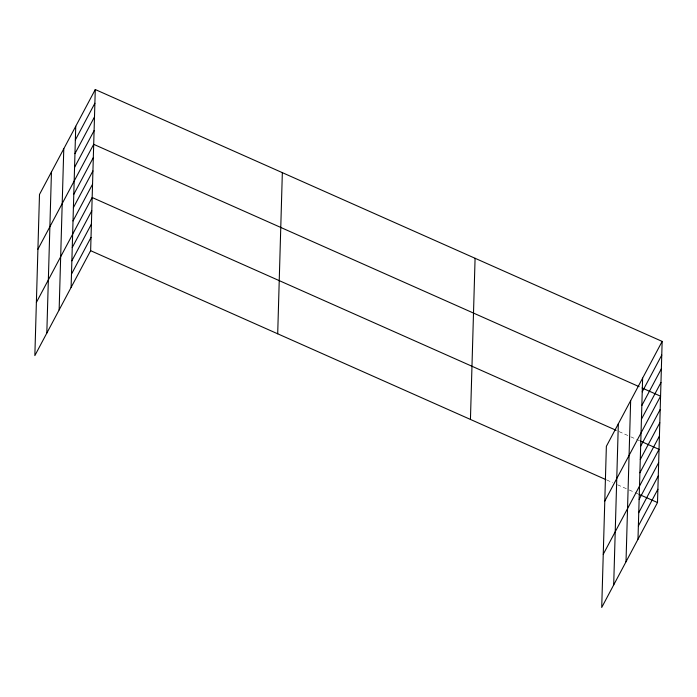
<?xml version="1.0" encoding="UTF-8"?>
<svg xmlns="http://www.w3.org/2000/svg" width="697" height="697" viewBox="0 0 697 697"><rect width="100%" height="100%" fill="white"/><g stroke="black" fill="none" stroke-linecap="round" stroke-linejoin="round"><path stroke-width="0.52" stroke-dasharray="3.48 2.61" d="M619.093 431.617L627.858 435.52M630.785 436.819L635.655 438.979M636.631 439.415L639.55 440.713M606.843 480.033L612.689 482.638M617.559 484.798L626.324 488.693M629.252 489.991L634.122 492.16M635.098 492.587L638.016 493.885"/><path stroke-width="1.05" d="M46.812 333.096L51.456 171.95M59.14 309.912L63.784 148.766M71.103 287.417L75.746 126.27M95.28 89.538L39.494 194.454L34.85 355.601L90.636 250.685L95.28 89.538L662.15 341.399L657.506 502.546L601.72 607.462L606.364 446.315L662.15 341.399M277.702 333.802L282.346 172.656M470.44 419.437L475.084 258.291M613.691 584.957L618.335 423.811M626.011 561.773L630.654 400.627M637.982 539.269L642.625 378.123M75.354 139.966L94.879 103.243M74.962 153.662L94.487 116.939M74.562 167.358L94.095 130.635M37.917 249.247L93.694 144.331L639.14 386.669M73.786 194.35L93.311 157.627M73.403 207.645L92.928 170.922M73.019 220.94L92.544 184.217M36.383 302.42L92.161 197.512L616.165 430.319M72.253 247.531L91.777 210.808M71.869 260.826L91.403 224.103M71.486 274.121L91.019 237.389M642.225 391.827L661.758 355.095M641.832 405.523L661.357 368.791M641.44 419.219L660.965 382.496M604.787 501.099L660.573 396.192L642.059 387.968M640.665 446.211L660.19 409.488M640.282 459.506L659.806 422.783M639.898 472.801L659.423 436.078M603.253 554.281L659.04 449.365L640.526 441.14M639.132 499.392L658.656 462.66M638.748 512.687L658.273 475.955M638.365 525.974L657.89 489.25M90.636 250.685L605.867 479.606M638.992 494.321L657.506 502.546"/></g></svg>
